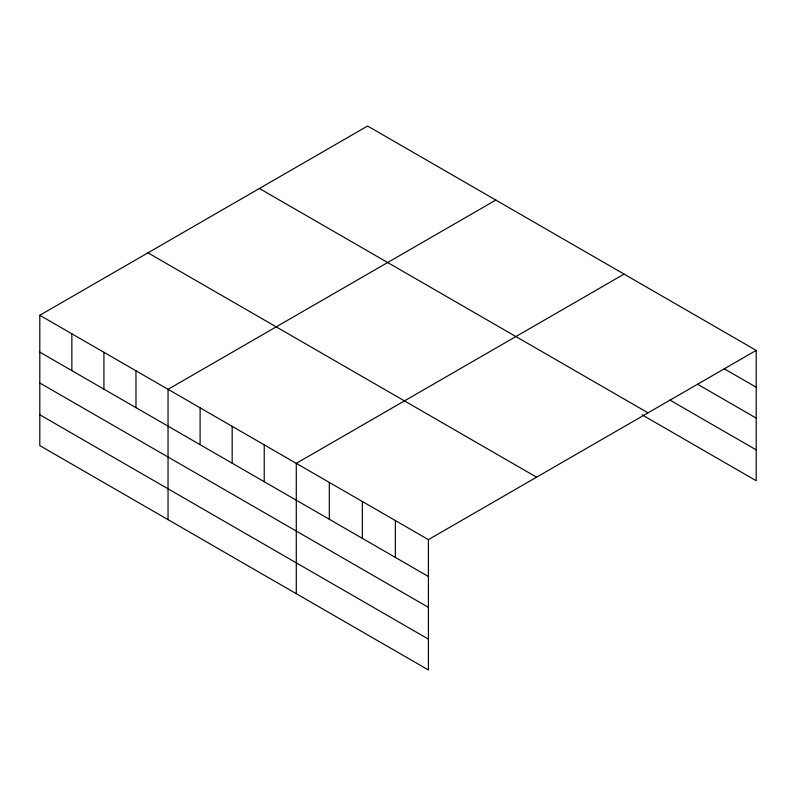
<?xml version="1.0" encoding="UTF-8"?>
<svg xmlns="http://www.w3.org/2000/svg" width="796" height="796" viewBox="0 0 796 796"><rect width="100%" height="100%" fill="white"/><g stroke="black" fill="none" stroke-linecap="round" stroke-linejoin="round"><path stroke-width="1.19" d="M428.407 607.338L428.407 539.638L39.8 315.276L39.8 445.611L428.407 669.973L428.407 607.338L39.8 382.985M642.183 414.895L756.2 480.724L756.2 350.389L367.593 126.027L39.8 315.276M495.828 200.065L168.046 389.314L168.046 519.649M624.074 274.103L296.281 463.352L296.281 593.687M428.407 539.638L756.2 350.389M724.231 368.797L756.2 387.244M697.595 384.259L756.2 418.099M669.894 400.05L756.2 449.879M259.416 188.483L648.034 412.845M147.966 252.82L536.584 477.182M39.8 352.13L428.407 576.493M39.8 414.766L428.407 639.128M395.373 520.564L395.373 557.429M362.349 501.5L362.349 538.355M329.315 482.426L329.315 519.281M264.222 444.845L264.222 481.699M232.163 426.338L232.163 463.192M200.104 407.821L200.104 444.685M135.977 370.807L135.977 407.661M103.918 352.3L103.918 389.154M71.859 333.783L71.859 370.647"/></g></svg>
